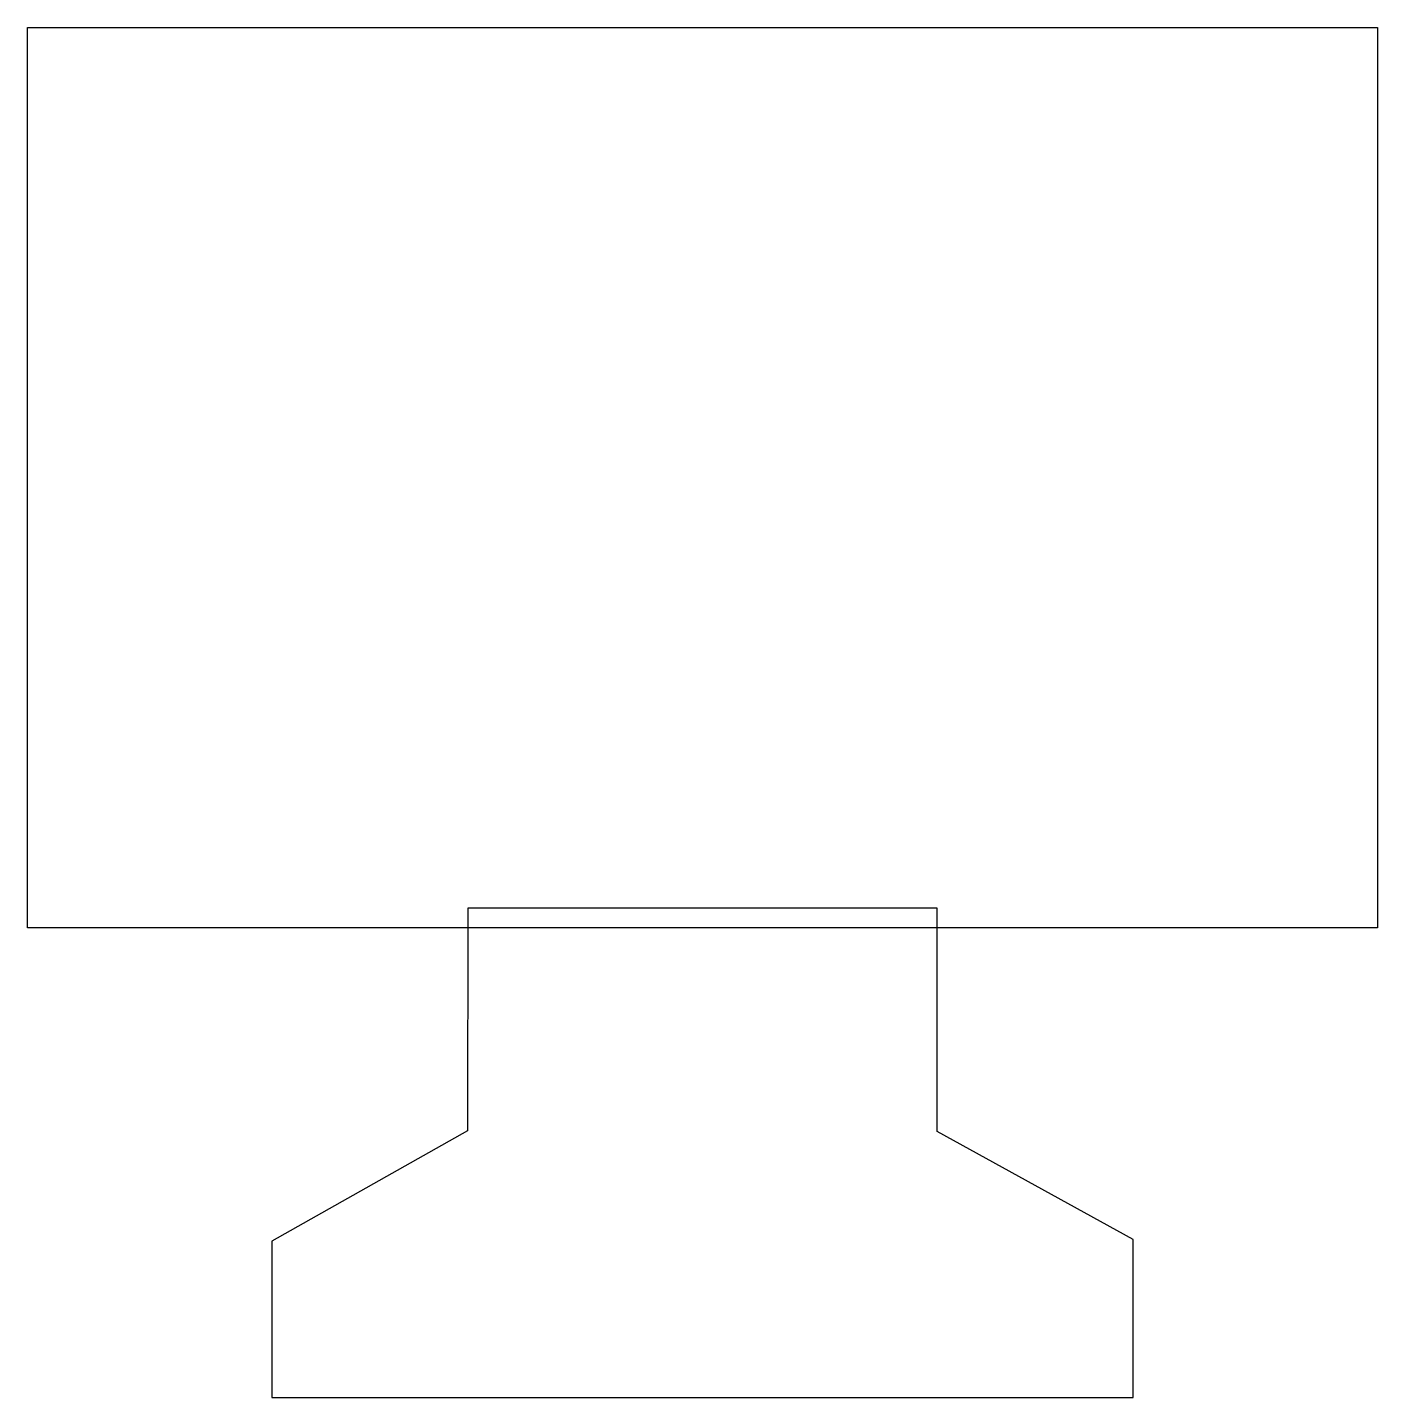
# Model space of a CAD drawing. Extents: x -17.2 to 17.2, y 0 to 35.
import ezdxf

# ---------------------------------------------------------------- set-up
doc = ezdxf.new("R2010")
doc.units = 0
doc.layers.get('0').update_dxf_attribs({"linetype": 'continuous'})

# ---------------------------------------------------------------- blocks, each defined once
blk = doc.blocks.new('SKETCH')
at = {"color": 7}
for points in [[(-17.25, 35), (17.25, 35), (17.25, 12), (-17.25, 12)], [(-6, 12.5), (-6.007, 6.812), (-11, 4), (-11, 0), (11, 0), (11, 4.041), (6, 6.8), (6, 12.5)]]:
    blk.add_lwpolyline(points, close=True, dxfattribs=at)

msp = doc.modelspace()

# ---------------------------------------------------------------- block references
at = {"color": 7}
msp.add_blockref('SKETCH', (0, 0), dxfattribs=at)

doc.saveas('drawing.dxf')
